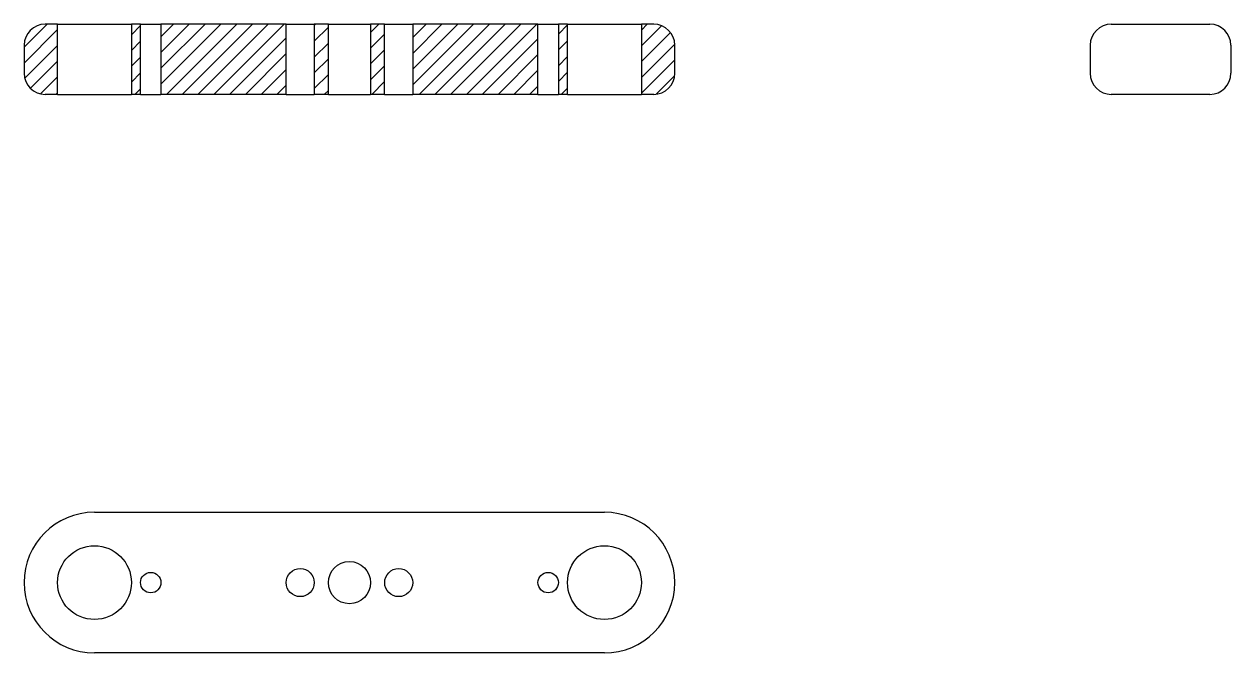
# Model space of a CAD drawing. Header units: millimetres. Extents: x 327 to 498, y 272 to 361.
import ezdxf

# ---------------------------------------------------------------- set-up
doc = ezdxf.new("R2010")
doc.units = ezdxf.units.MM
pattern_1 = [(45, (282.1212, 303.961), (-1.11884, 1.11884), [])]

msp = doc.modelspace()

# ---------------------------------------------------------------- hatches: boundary and pattern name
at = {"linetype": 'Continuous', "lineweight": 18}
h = msp.add_hatch(dxfattribs=at)
h.set_pattern_fill('ANSI31', scale=12.65823, style=0)
h.set_pattern_definition(pattern_1)
edge = h.paths.add_edge_path(flags=0)
edge.add_arc((329.94, 358.02), 2.99, 90, 180)
edge.add_line((326.95, 358.02), (326.95, 354.04))
edge.add_arc((329.94, 354.04), 2.99, 180, 270)
edge.add_line((329.94, 351.05), (331.69, 351.05))
edge.add_line((331.69, 351.05), (331.69, 361.01))
edge.add_line((331.69, 361.01), (329.94, 361.01))
h = msp.add_hatch(dxfattribs=at)
h.set_pattern_fill('ANSI31', scale=12.65823, style=0)
h.set_pattern_definition(pattern_1)
h.paths.add_polyline_path([(343.45, 361.01), (342.15, 361.01), (342.15, 351.05), (343.45, 351.05)], flags=0)
h = msp.add_hatch(dxfattribs=at)
h.set_pattern_fill('ANSI31', scale=12.65823, style=0)
h.set_pattern_definition(pattern_1)
h.paths.add_polyline_path([(346.34, 351.05), (364.08, 351.05), (364.08, 361.01), (346.34, 361.01)], flags=0)
h = msp.add_hatch(dxfattribs=at)
h.set_pattern_fill('ANSI31', scale=12.65823, style=0)
h.set_pattern_definition(pattern_1)
h.paths.add_polyline_path([(370.06, 361.01), (368.07, 361.01), (368.07, 351.05), (370.06, 351.05)], flags=0)
h = msp.add_hatch(dxfattribs=at)
h.set_pattern_fill('ANSI31', scale=12.65823, style=0)
h.set_pattern_definition(pattern_1)
h.paths.add_polyline_path([(376.04, 351.05), (378.03, 351.05), (378.03, 361.01), (376.04, 361.01)], flags=0)
h = msp.add_hatch(dxfattribs=at)
h.set_pattern_fill('ANSI31', scale=12.65823, style=0)
h.set_pattern_definition(pattern_1)
h.paths.add_polyline_path([(399.76, 361.01), (382.02, 361.01), (382.02, 351.05), (399.76, 351.05)], flags=0)
h = msp.add_hatch(dxfattribs=at)
h.set_pattern_fill('ANSI31', scale=12.65823, style=0)
h.set_pattern_definition(pattern_1)
h.paths.add_polyline_path([(402.65, 351.05), (403.95, 351.05), (403.95, 361.01), (402.65, 361.01)], flags=0)
h = msp.add_hatch(dxfattribs=at)
h.set_pattern_fill('ANSI31', scale=12.65823, style=0)
h.set_pattern_definition(pattern_1)
edge = h.paths.add_edge_path(flags=0)
edge.add_arc((416.16, 354.04), 2.99, 270, 360)
edge.add_line((419.15, 354.04), (419.15, 358.02))
edge.add_arc((416.16, 358.02), 2.99, 0, 90)
edge.add_line((416.16, 361.01), (414.41, 361.01))
edge.add_line((414.41, 361.01), (414.41, 351.05))
edge.add_line((414.41, 351.05), (416.16, 351.05))

# ---------------------------------------------------------------- linework, layer by layer
at = {"color": 7, "linetype": 'Continuous', "lineweight": 25}
for p, q in [((331.69, 361.01), (329.94, 361.01)), ((331.69, 351.05), (331.69, 361.01)), ((331.69, 361.01), (342.15, 361.01)), ((342.15, 361.01), (342.15, 351.05)), ((343.45, 361.01), (342.15, 361.01)), ((343.45, 361.01), (346.34, 361.01)), ((343.45, 351.05), (343.45, 361.01)), ((346.34, 361.01), (346.34, 351.05)), ((364.08, 361.01), (346.34, 361.01)), ((364.08, 361.01), (368.07, 361.01)), ((364.08, 351.05), (364.08, 361.01)), ((368.07, 361.01), (368.07, 351.05)), ((370.06, 361.01), (368.07, 361.01)), ((370.06, 361.01), (376.04, 361.01)), ((370.06, 351.05), (370.06, 361.01)), ((376.04, 361.01), (376.04, 351.05)), ((378.03, 361.01), (376.04, 361.01)), ((378.03, 361.01), (382.02, 361.01)), ((378.03, 351.05), (378.03, 361.01)), ((382.02, 361.01), (382.02, 351.05)), ((399.76, 361.01), (382.02, 361.01)), ((399.76, 361.01), (402.65, 361.01)), ((399.76, 351.05), (399.76, 361.01)), ((402.65, 361.01), (402.65, 351.05)), ((403.95, 361.01), (402.65, 361.01)), ((403.95, 351.05), (403.95, 361.01)), ((403.95, 361.01), (414.41, 361.01)), ((414.41, 361.01), (414.41, 351.05)), ((416.16, 361.01), (414.41, 361.01)), ((481, 361.01), (494.96, 361.01)), ((326.95, 358.02), (326.95, 354.04)), ((419.15, 354.04), (419.15, 358.02)), ((478.01, 358.02), (478.01, 354.04)), ((497.95, 358.02), (497.95, 354.04)), ((331.69, 351.05), (329.94, 351.05)), ((331.69, 351.05), (342.15, 351.05)), ((343.45, 351.05), (342.15, 351.05)), ((343.45, 351.05), (346.34, 351.05)), ((364.08, 351.05), (346.34, 351.05)), ((364.08, 351.05), (368.07, 351.05)), ((370.06, 351.05), (368.07, 351.05)), ((370.06, 351.05), (376.04, 351.05)), ((378.03, 351.05), (376.04, 351.05)), ((378.03, 351.05), (382.02, 351.05)), ((399.76, 351.05), (382.02, 351.05)), ((399.76, 351.05), (402.65, 351.05)), ((403.95, 351.05), (402.65, 351.05)), ((403.95, 351.05), (414.41, 351.05)), ((416.16, 351.05), (414.41, 351.05)), ((494.96, 351.05), (481, 351.05)), ((336.92, 291.81), (409.18, 291.81)), ((409.18, 271.88), (336.92, 271.88))]:
    msp.add_line(p, q, dxfattribs=at)
at = {"color": 7, "linetype": 'Continuous'}
for centre in [(336.92, 281.84), (409.18, 281.84)]:
    msp.add_circle(centre, 5.23, dxfattribs=at)
at = {"color": 7, "linetype": 'Continuous', "lineweight": 25}
for centre, radius in [((336.92, 281.84), 5.23), ((409.18, 281.84), 5.23), ((373.05, 281.84), 2.99), ((344.89, 281.84), 1.45), ((366.07, 281.84), 1.99), ((380.03, 281.84), 1.99), ((401.21, 281.84), 1.45)]:
    msp.add_circle(centre, radius, dxfattribs=at)
for centre, radius, start, end in [((329.94, 358.02), 2.99, 90, 180), ((416.16, 358.02), 2.99, 0, 90), ((481, 358.02), 2.99, 90, 180), ((494.96, 358.02), 2.99, 0, 90), ((329.94, 354.04), 2.99, 180, 270), ((416.16, 354.04), 2.99, 270, 0), ((481, 354.04), 2.99, 180, 270), ((494.96, 354.04), 2.99, 270, 0), ((336.92, 281.84), 9.97, 90, 270), ((409.18, 281.84), 9.97, 270, 90)]:
    msp.add_arc(centre, radius, start, end, dxfattribs=at)

doc.saveas('drawing.dxf')
